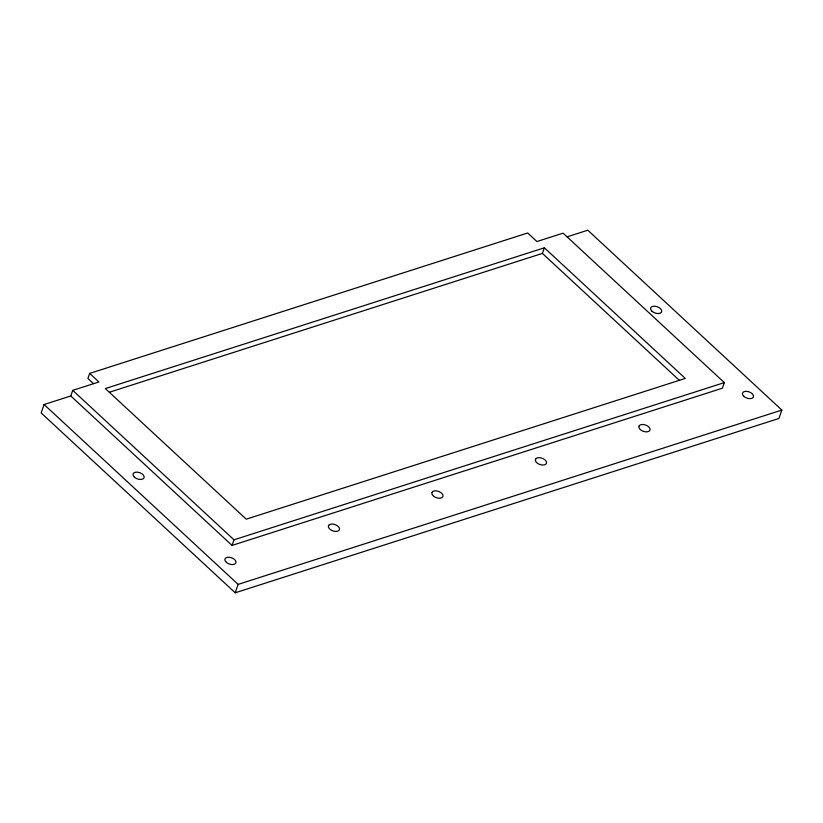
<?xml version="1.0" encoding="UTF-8"?>
<svg xmlns="http://www.w3.org/2000/svg" width="823" height="823" viewBox="0 0 823 823"><rect width="100%" height="100%" fill="white"/><g stroke="black" fill="none" stroke-linecap="round" stroke-linejoin="round"><path stroke-width="1.23" d="M93.452 383.59L87.907 378.457L89.666 373.405L98.914 381.975L72.743 390.359L70.778 395.966L44.092 404.525L41.15 412.93L235.203 592.797L778.908 418.475L781.85 410.07L587.797 230.203L567.17 236.818M70.778 395.966L232.035 545.423L233.999 539.816L724.322 382.613L563.076 233.156L536.905 241.54L527.666 232.981L89.666 373.405M235.203 592.797L238.145 584.392L781.85 410.07M109.469 392.211L542.398 253.402L544.363 247.795L685.281 378.415L246.242 519.179L105.313 388.559L544.363 247.795M724.322 382.613L722.357 388.219L232.035 545.423M542.398 253.402L679.561 380.535M72.743 390.359L233.999 539.816M44.092 404.525L238.145 584.392M328.655 525.444L328.377 526.267A5.802 3.323 19.3 0 0 333.603 531.113A5.802 3.323 19.3 0 0 339.518 529.21A5.802 3.323 19.3 0 0 334.292 524.364L332.842 524.097A5.802 3.323 19.3 0 0 328.655 525.444M432.157 492.257L431.88 493.08A5.802 3.323 19.3 0 0 437.106 497.925A5.802 3.323 19.3 0 0 443.031 496.022A5.802 3.323 19.3 0 0 437.805 491.177L436.344 490.909A5.802 3.323 19.3 0 0 432.157 492.257M535.67 459.069L535.392 459.892A5.802 3.323 19.3 0 0 540.618 464.738A5.802 3.323 19.3 0 0 546.534 462.835A5.802 3.323 19.3 0 0 541.308 457.989L539.857 457.722A5.802 3.323 19.3 0 0 535.67 459.069M639.173 425.882L638.895 426.705A5.802 3.323 19.3 0 0 644.121 431.55A5.802 3.323 19.3 0 0 650.047 429.647A5.802 3.323 19.3 0 0 644.821 424.802L643.36 424.534A5.802 3.323 19.3 0 0 639.173 425.882M743.786 396.336A5.802 3.323 19.3 0 0 753.271 397.283A5.802 3.323 19.3 0 0 746.873 391.357A5.802 3.323 19.3 0 0 743.786 396.336M651.96 311.217A5.802 3.323 19.3 0 0 661.445 312.174A5.802 3.323 19.3 0 0 655.036 306.238A5.802 3.323 19.3 0 0 651.96 311.217M226.253 562.263A5.802 3.323 19.3 0 0 235.738 563.22A5.802 3.323 19.3 0 0 229.329 557.284A5.802 3.323 19.3 0 0 226.253 562.263M134.427 477.155A5.802 3.323 19.3 0 0 143.902 478.101A5.802 3.323 19.3 0 0 137.503 472.165A5.802 3.323 19.3 0 0 134.427 477.155"/></g></svg>
